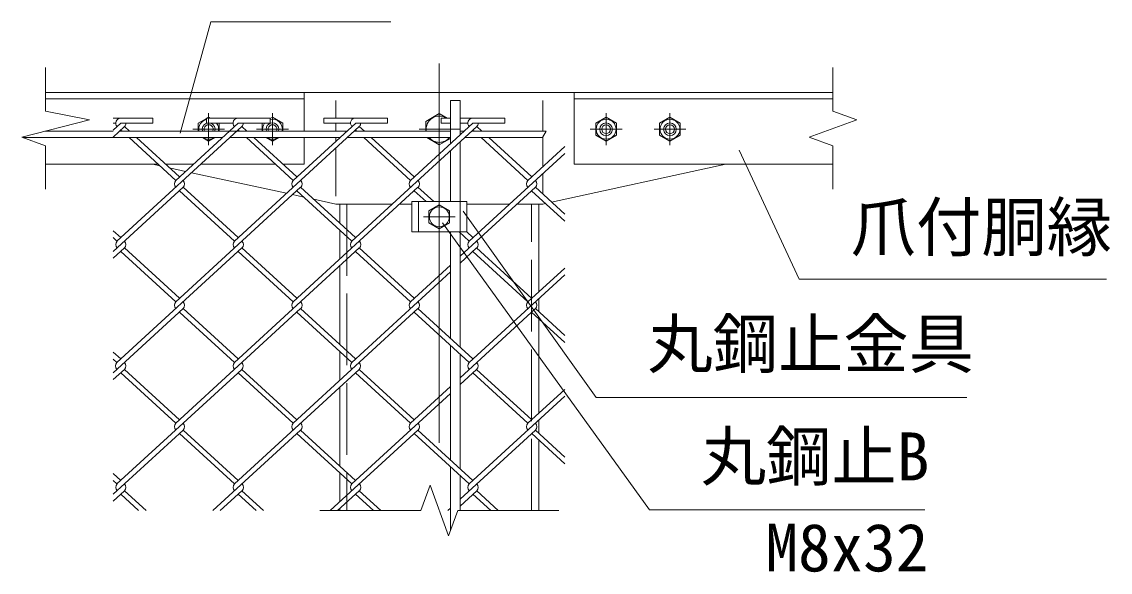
# Model space of a CAD drawing. Units: millimetres at full size; details may follow other scales. Extents: x -10500 to 10500, y -7425 to 7425.
# Drawn here: x 2525 to 5260, y 3753 to 5136 of the extents above; entities that cross this region are included whole.
import ezdxf
from ezdxf.enums import TextEntityAlignment as Align

# ---------------------------------------------------------------- set-up
doc = ezdxf.new("R2010")
doc.units = ezdxf.units.MM
doc.header["$LTSCALE"] = 30
doc.linetypes.add('DASHED', pattern=[7.5, 6, -1.5])
doc.linetypes.add('USER1', pattern=[50.8, 31.75, -6.35, 6.35, -6.35])
for name, color, linetype, lineweight in [('0-0_D-STR-TXT', 7, 'Continuous', 13), ('0-1_D-STR-DIM', 7, 'Continuous', 13), ('0-2_D-STR1', 1, 'Continuous', 18), ('0-3_D-BMK', 2, 'USER1', 13), ('0-4_D-STR3', 3, 'Continuous', 13), ('0-B_D-STR2', 7, 'Continuous', 13)]:
    doc.layers.add(name, color=color, linetype=linetype, lineweight=lineweight)
doc.styles.add('ＭＳ ゴシック', font='')
doc.styles.get('ＭＳ ゴシック').set_extended_font_data('MS Gothic')

msp = doc.modelspace()

# ---------------------------------------------------------------- linework, layer by layer
at = {"layer": '0-0_D-STR-TXT'}
for points in [[(3452.09, 5135.61), (2999.91, 5135.61), (2923.32, 4855.54)], [(5250.71, 4488.77), (4478.09, 4488.77), (4327.55, 4813.14)], [(4899.85, 4191.92), (3967.97, 4191.92), (3634.51, 4659.72)], [(4794.08, 3909.71), (4102.05, 3909.71), (3581.85, 4630.38)]]:
    msp.add_lwpolyline(points, dxfattribs=at)
at = {"layer": '0-1_D-STR-DIM'}
for p, q in [((2585.08, 5020.72), (2585.08, 4911.32)), ((4563.33, 5020.72), (4563.33, 4911.32)), ((2585.08, 4911.32), (2694.98, 4889.52)), ((4563.33, 4911.32), (4623.24, 4889.52)), ((2694.98, 4889.52), (2525.17, 4845.91)), ((4623.24, 4889.52), (4503.42, 4845.91)), ((2525.17, 4845.91), (2585.08, 4824.11)), ((3842.51, 4860.72), (3833.27, 4844.72)), ((4503.42, 4845.91), (4563.33, 4824.11)), ((2585.08, 4824.11), (2585.08, 4714.72)), ((4563.33, 4824.11), (4563.33, 4714.72)), ((3551.12, 3971.15), (3528.03, 3907.72)), ((3597.29, 3844.29), (3551.12, 3971.15)), ((3274.2, 3907.72), (3528.03, 3907.72)), ((3620.38, 3907.72), (3597.29, 3844.29)), ((3620.38, 3907.72), (3874.2, 3907.72))]:
    msp.add_line(p, q, dxfattribs=at)
at = {"layer": '0-2_D-STR1'}
for p, q in [((3235.08, 4957.72), (2585.08, 4957.72)), ((3235.08, 4957.72), (3235.08, 4860.72)), ((3913.33, 4957.72), (3913.33, 4777.72)), ((3913.33, 4957.72), (4563.33, 4957.72)), ((3235.08, 4941.72), (2585.08, 4941.72)), ((3913.33, 4941.72), (4563.33, 4941.72)), ((3235.08, 4844.72), (3235.08, 4777.72)), ((2867.71, 4777.72), (2585.08, 4777.72)), ((2956.44, 4777.72), (2886.66, 4777.72)), ((3162.62, 4777.72), (2974.91, 4777.72)), ((3235.08, 4777.72), (3181.57, 4777.72)), ((3913.33, 4777.72), (4563.33, 4777.72)), ((3324.2, 4677.72), (3324.2, 4629.65)), ((3824.2, 4457.21), (3824.2, 4677.72)), ((3324.2, 4612.29), (3324.2, 4539.95)), ((3324.2, 4522.59), (3324.2, 4324.74)), ((3824.2, 4407), (3824.2, 4440.28)), ((3824.2, 4152.25), (3824.2, 4389.64)), ((3324.2, 4307.38), (3324.2, 4234.99)), ((3324.2, 4217.63), (3324.2, 4019.78)), ((3824.2, 4102.04), (3824.2, 4134.89)), ((3824.2, 3907.72), (3824.2, 4084.68)), ((3324.2, 4002.42), (3324.2, 3930.03)), ((3324.2, 3912.67), (3324.2, 3907.72))]:
    msp.add_line(p, q, dxfattribs=at)
at = {"layer": '0-2_D-STR1', "linetype": 'DASHED'}
for p, q in [((3342.2, 4677.72), (3342.2, 3907.72)), ((3806.2, 3907.72), (3806.2, 4677.72))]:
    msp.add_line(p, q, dxfattribs=at)
at = {"layer": '0-3_D-BMK'}
for p, q in [((3574.2, 5030.74), (3574.2, 3907.72)), ((2994.71, 4825.72), (2994.71, 4905.72)), ((3155.08, 4825.72), (3155.08, 4905.72)), ((3993.33, 4825.72), (3993.33, 4905.72)), ((4153.7, 4825.72), (4153.7, 4905.72)), ((2954.71, 4865.72), (3034.71, 4865.72)), ((3115.08, 4865.72), (3195.08, 4865.72)), ((3625.2, 4865.72), (3523.2, 4865.72)), ((4033.33, 4865.72), (3953.33, 4865.72)), ((4193.7, 4865.72), (4113.7, 4865.72)), ((3534.2, 4645.72), (3614.2, 4645.72))]:
    msp.add_line(p, q, dxfattribs=at)
at = {"layer": '0-4_D-STR3'}
for p, q in [((2854.2, 4957.72), (4294.2, 4957.72)), ((3314.2, 4937.72), (3314.2, 4893.87)), ((3602.2, 4937.72), (3626.2, 4937.72)), ((3602.2, 4828.98), (3602.2, 4937.72)), ((3626.2, 4850.97), (3626.2, 4937.72)), ((3834.2, 4937.72), (3834.2, 4860.72)), ((2991.12, 4893.66), (2994.71, 4895.74)), ((2994.71, 4895.74), (2998.31, 4893.66)), ((3149, 4892.23), (3155.08, 4895.74)), ((3155.08, 4895.74), (3181.08, 4880.73)), ((3574.2, 4904.98), (3593.8, 4893.66)), ((3993.33, 4895.74), (3967.33, 4880.73)), ((4019.33, 4880.73), (3993.33, 4895.74)), ((4153.7, 4895.74), (4127.7, 4880.73)), ((4179.7, 4880.73), (4153.7, 4895.74)), ((2968.71, 4880.73), (2989, 4892.44)), ((2968.71, 4860.72), (2968.71, 4880.73)), ((3020.48, 4880.86), (3020.71, 4880.73)), ((3020.71, 4880.73), (3020.71, 4860.72)), ((3129.08, 4880.73), (3129.31, 4880.86)), ((3129.08, 4860.72), (3129.08, 4880.73)), ((3181.08, 4880.73), (3181.08, 4860.72)), ((3314.2, 4881.07), (3314.2, 4860.72)), ((3967.33, 4880.73), (3967.33, 4850.71)), ((4019.33, 4850.71), (4019.33, 4880.73)), ((4127.7, 4880.73), (4127.7, 4850.71)), ((4179.7, 4850.71), (4179.7, 4880.73)), ((3029.56, 4844.72), (2528.46, 4844.72)), ((2755.08, 4860.72), (2582.82, 4860.72)), ((3341.93, 4860.72), (2771.05, 4860.72)), ((2994.71, 4835.7), (2979.08, 4844.72)), ((3010.34, 4844.72), (2994.71, 4835.7)), ((3324.47, 4844.72), (3048.03, 4844.72)), ((3155.08, 4835.7), (3139.45, 4844.72)), ((3170.7, 4844.72), (3155.08, 4835.7)), ((3314.2, 4844.72), (3314.2, 4835.31)), ((3602.2, 4844.72), (3342.94, 4844.72)), ((3602.2, 4860.72), (3360.4, 4860.72)), ((3574.2, 4826.46), (3542.58, 4844.72)), ((3602.2, 4842.62), (3574.2, 4826.46)), ((3636.84, 4860.72), (3626.2, 4860.72)), ((3833.27, 4844.72), (3638.32, 4844.72)), ((3842.51, 4860.72), (3655.79, 4860.72)), ((3834.2, 4846.33), (3834.2, 4771.33)), ((3967.33, 4850.71), (3993.33, 4835.7)), ((3993.33, 4835.7), (4019.33, 4850.71)), ((4127.7, 4850.71), (4153.7, 4835.7)), ((4153.7, 4835.7), (4179.7, 4850.71)), ((3314.2, 4818.39), (3314.2, 4697.72)), ((3626.2, 4683.72), (3626.2, 4833.61)), ((3602.2, 4683.72), (3602.2, 4811.62)), ((2854.2, 4777.72), (2871.91, 4773.87)), ((2896.75, 4768.47), (2936.84, 4759.75)), ((3856.33, 4682.53), (4294.2, 4777.72)), ((2951.77, 4756.51), (3190.13, 4704.69)), ((3834.2, 4753.97), (3834.2, 4702.8)), ((3205.44, 4701.36), (3233.71, 4695.22)), ((3258.55, 4689.82), (3314.2, 4677.72)), ((3314.2, 4677.72), (3456.08, 4677.72)), ((3474.55, 4677.72), (3505.4, 4677.72)), ((3505.4, 4683.72), (3643, 4683.72)), ((3505.4, 4683.72), (3505.4, 4607.72)), ((3643, 4683.72), (3643, 4607.72)), ((3643, 4677.72), (3750.99, 4677.72)), ((3769.46, 4677.72), (3834.2, 4677.72)), ((3834.2, 4677.72), (3841.01, 4679.2)), ((3548.2, 4660.73), (3574.2, 4675.74)), ((3548.2, 4630.71), (3548.2, 4660.73)), ((3574.2, 4675.74), (3600.2, 4660.73)), ((3600.2, 4660.73), (3600.2, 4630.71)), ((3574.2, 4615.7), (3548.2, 4630.71)), ((3600.2, 4630.71), (3574.2, 4615.7)), ((3505.4, 4607.72), (3643, 4607.72)), ((3602.2, 4340.19), (3602.2, 4607.72)), ((3626.2, 4318.2), (3626.2, 4605.8)), ((3602.2, 4035.28), (3602.2, 4322.83)), ((3626.2, 4013.29), (3626.2, 4300.84)), ((3602.2, 3857.79), (3602.2, 4017.92)), ((3626.2, 3907.72), (3626.2, 3995.92))]:
    msp.add_line(p, q, dxfattribs=at)
at = {"layer": '0-4_D-STR3', "linetype": 'DASHED'}
for p, q in [((3522.2, 4683.72), (3522.2, 4607.72)), ((3626.2, 4683.72), (3626.2, 4607.72))]:
    msp.add_line(p, q, dxfattribs=at)
at = {"layer": '0-4_D-STR3'}
msp.add_lwpolyline([(3540.2, 4860.72), (3540.2, 4885.35), (3574.2, 4904.98)], dxfattribs=at)
for centre, radius in [((3993.33, 4865.72), 25), ((3993.33, 4865.72), 16), ((3993.33, 4865.72), 11.2), ((4153.7, 4865.72), 25), ((4153.7, 4865.72), 16), ((4153.7, 4865.72), 11.2), ((3574.2, 4645.72), 25)]:
    msp.add_circle(centre, radius, dxfattribs=at)
for centre, radius, start, end in [((3574.2, 4865.72), 33, 57.87216, 188.71474), ((2994.71, 4865.72), 25, 103.19606, 191.53696), ((2994.71, 4865.72), 16, 108.79877, 198.20996), ((2994.71, 4865.72), 11.2, 333.48523, 206.51477), ((2994.71, 4865.72), 16, 341.79004, 71.20123), ((2994.71, 4865.72), 25, 348.46304, 37.29075), ((3155.08, 4865.72), 25, 142.70925, 191.53696), ((3155.08, 4865.72), 16, 341.79004, 198.20996), ((3155.08, 4865.72), 11.2, 333.48523, 206.51477), ((3155.08, 4865.72), 25, 348.46304, 104.06039), ((2994.71, 4865.72), 25, 237.14012, 302.85988), ((3155.08, 4865.72), 25, 237.14012, 302.85988), ((3574.2, 4865.72), 33, 219.5212, 320.4788)]:
    msp.add_arc(centre, radius, start, end, dxfattribs=at)
at = {"layer": '0-B_D-STR2'}
for p, q in [((2755.08, 4893.66), (2854.09, 4893.66)), ((2774.09, 4880.86), (2755.08, 4863.44)), ((2755.08, 4880.86), (2761.24, 4880.86)), ((2783.57, 4872.18), (2755.08, 4846.08)), ((3078.24, 4872.4), (2764.41, 4584.82)), ((2796.08, 4860.72), (2783.57, 4872.18)), ((3069, 4880.86), (2912.07, 4737.07)), ((2989, 4893.66), (3149, 4893.66)), ((2989, 4880.86), (2989, 4893.66)), ((2989, 4880.86), (3056.15, 4880.86)), ((3373.15, 4872.4), (3059.32, 4584.82)), ((3069, 4880.86), (3149, 4880.86)), ((3090.99, 4860.72), (3078.24, 4872.4)), ((3149, 4880.86), (3149, 4893.66)), ((3364.13, 4881.07), (3206.99, 4737.07)), ((3284.13, 4893.87), (3444.13, 4893.87)), ((3284.13, 4881.07), (3284.13, 4893.87)), ((3284.13, 4881.07), (3351.29, 4881.07)), ((3668.3, 4872.18), (3354.44, 4584.59)), ((3385.9, 4860.72), (3373.15, 4872.4)), ((3658.83, 4880.86), (3501.9, 4737.07)), ((3578.83, 4893.66), (3602.2, 4893.66)), ((3578.83, 4880.86), (3578.83, 4893.66)), ((3578.83, 4880.86), (3602.2, 4880.86)), ((3626.2, 4893.66), (3738.83, 4893.66)), ((3626.2, 4880.86), (3645.98, 4880.86)), ((3658.83, 4880.86), (3738.83, 4880.86)), ((3680.81, 4860.72), (3668.3, 4872.18)), ((3738.83, 4880.86), (3738.83, 4893.66)), ((2777.13, 4860.72), (2774.09, 4863.5)), ((2912.07, 4737.07), (2794.59, 4844.72)), ((2921.55, 4745.75), (2813.54, 4844.72)), ((3072.04, 4860.72), (3068.77, 4863.72)), ((3206.99, 4737.07), (3089.5, 4844.72)), ((3216.46, 4745.75), (3108.45, 4844.72)), ((3366.95, 4860.72), (3363.68, 4863.72)), ((3501.9, 4737.07), (3384.41, 4844.72)), ((3511.37, 4745.75), (3403.36, 4844.72)), ((3661.86, 4860.72), (3658.83, 4863.5)), ((3796.81, 4737.07), (3679.33, 4844.72)), ((3806.28, 4745.75), (3698.27, 4844.72)), ((3889.49, 4822), (3796.81, 4737.07)), ((3889.49, 4804.63), (3649.35, 4584.59)), ((2930.78, 4719.92), (2755.08, 4558.92)), ((3225.7, 4719.92), (2911.86, 4432.35)), ((3059.32, 4584.82), (2921.33, 4711.26)), ((3068.79, 4593.51), (2930.81, 4719.94)), ((3520.61, 4719.92), (3206.77, 4432.35)), ((3354.44, 4584.59), (3216.22, 4711.24)), ((3363.91, 4593.27), (3225.7, 4719.92)), ((3541.17, 4683.72), (3511.13, 4711.24)), ((3560.12, 4683.72), (3520.61, 4719.92)), ((3815.52, 4719.92), (3626.2, 4546.45)), ((3889.49, 4634.77), (3806.04, 4711.24)), ((3889.49, 4652.14), (3815.52, 4719.92)), ((2773.88, 4593.51), (2755.08, 4610.73)), ((3649.35, 4584.59), (3624.11, 4607.72)), ((3658.83, 4593.27), (3643.05, 4607.72)), ((2764.41, 4584.82), (2755.08, 4593.37)), ((2783.35, 4567.46), (2755.08, 4541.55)), ((3078.26, 4567.46), (2764.41, 4279.87)), ((2921.33, 4441.03), (2783.35, 4567.46)), ((3373.15, 4567.44), (3059.32, 4279.87)), ((3216.25, 4441.03), (3078.26, 4567.46)), ((3511.13, 4441), (3373.15, 4567.44)), ((3668.06, 4567.44), (3626.2, 4529.09)), ((3806.28, 4440.79), (3668.06, 4567.44)), ((2911.86, 4432.35), (2773.88, 4558.78)), ((3206.77, 4432.35), (3068.79, 4558.78)), ((3501.66, 4432.32), (3364.5, 4558)), ((3796.81, 4432.11), (3658.59, 4558.76)), ((3602.2, 4524.46), (3501.66, 4432.32)), ((3889.49, 4517.04), (3796.81, 4432.11)), ((3602.2, 4507.09), (3354.23, 4279.87)), ((3889.49, 4500.11), (3649.12, 4279.84)), ((2930.81, 4414.98), (2755.08, 4253.96)), ((3225.72, 4414.98), (2911.86, 4127.39)), ((3059.32, 4279.87), (2922.16, 4405.55)), ((3068.79, 4288.55), (2930.81, 4414.98)), ((3520.61, 4414.96), (3206.77, 4127.39)), ((3354.23, 4279.87), (3216.25, 4406.3)), ((3363.7, 4288.55), (3225.72, 4414.98)), ((3649.12, 4279.84), (3511.13, 4406.28)), ((3658.59, 4288.53), (3520.61, 4414.96)), ((3815.52, 4414.96), (3626.2, 4241.49)), ((3889.49, 4329.82), (3806.04, 4406.28)), ((3889.49, 4347.18), (3815.52, 4414.96)), ((2773.88, 4288.55), (2755.08, 4305.78)), ((2764.4, 4279.87), (2755.08, 4288.41)), ((2783.35, 4262.51), (2755.08, 4236.6)), ((3078.26, 4262.51), (2764.41, 3974.91)), ((2911.86, 4127.39), (2773.88, 4253.82)), ((2921.33, 4136.07), (2783.35, 4262.51)), ((3373.17, 4262.51), (3059.32, 3974.91)), ((3206.77, 4127.39), (3068.79, 4253.82)), ((3216.25, 4136.07), (3078.26, 4262.51)), ((3501.68, 4127.39), (3363.7, 4253.82)), ((3511.16, 4136.07), (3373.17, 4262.51)), ((3668.06, 4262.48), (3626.2, 4224.13)), ((3796.81, 4127.15), (3658.59, 4253.8)), ((3806.28, 4135.83), (3668.06, 4262.48)), ((3602.2, 4219.5), (3501.68, 4127.39)), ((3889.49, 4212.08), (3796.81, 4127.15)), ((3602.2, 4202.14), (3354.23, 3974.91)), ((3889.49, 4194.72), (3649.38, 3974.69)), ((2930.81, 4110.03), (2755.08, 3949)), ((3068.79, 3983.59), (2930.81, 4110.03)), ((3225.72, 4110.03), (3004.94, 3907.72)), ((3363.7, 3983.59), (3225.72, 4110.03)), ((3520.63, 4110.03), (3299.85, 3907.72)), ((3658.85, 3983.37), (3520.63, 4110.03)), ((3815.75, 4109.79), (3626.2, 3936.1)), ((3889.49, 4042.22), (3815.75, 4109.79)), ((3059.32, 3974.91), (2921.33, 4101.35)), ((3354.23, 3974.91), (3216.25, 4101.35)), ((3649.38, 3974.69), (3511.16, 4101.35)), ((3889.49, 4024.86), (3806.28, 4101.11)), ((2773.88, 3983.59), (2755.08, 4000.82)), ((2764.41, 3974.91), (2755.08, 3983.46)), ((2783.35, 3957.55), (2755.08, 3931.64)), ((2818.78, 3907.72), (2773.88, 3948.87)), ((2837.73, 3907.72), (2783.35, 3957.55)), ((3078.26, 3957.55), (3023.88, 3907.72)), ((3113.7, 3907.72), (3068.79, 3948.87)), ((3132.64, 3907.72), (3078.26, 3957.55)), ((3373.17, 3957.55), (3318.8, 3907.72)), ((3408.61, 3907.72), (3363.7, 3948.87)), ((3427.55, 3907.72), (3373.17, 3957.55)), ((3668.32, 3957.33), (3626.2, 3918.74)), ((3703.52, 3907.72), (3658.85, 3948.65)), ((3722.46, 3907.72), (3668.32, 3957.33)), ((3602.2, 3914.1), (3595.23, 3907.72))]:
    msp.add_line(p, q, dxfattribs=at)
for points in [[(2774.09, 4880.86), (2854.09, 4880.86), (2854.09, 4893.66)], [(3364.13, 4881.07), (3444.13, 4881.07), (3444.13, 4893.87)]]:
    msp.add_lwpolyline(points, dxfattribs=at)
for centre, start, end in [((2774.09, 4880.86), 95, 222.5), ((2774.09, 4880.86), 317.5, 0), ((3069, 4880.86), 85, 222.5), ((3069, 4880.86), 317.5, 0), ((3364.13, 4881.07), 85, 222.5), ((3363.91, 4880.86), 317.5, 0.89905), ((3658.83, 4880.86), 95, 222.5), ((3658.83, 4880.86), 317.5, 0), ((2921.55, 4728.38), 137.5, 222.5), ((2921.55, 4728.38), 317.5, 42.5), ((3216.46, 4728.38), 137.5, 222.5), ((3216.46, 4728.38), 317.5, 42.5), ((3511.37, 4728.38), 137.5, 222.5), ((3511.37, 4728.38), 317.5, 42.5), ((3806.28, 4728.38), 137.5, 222.5), ((3806.28, 4728.38), 317.5, 42.5), ((2774.09, 4575.91), 137.5, 222.5), ((2774.09, 4575.91), 317.5, 42.5), ((3069, 4575.91), 137.5, 222.5), ((3069, 4575.91), 317.5, 42.5), ((3363.91, 4575.91), 137.5, 222.5), ((3363.91, 4575.91), 317.5, 42.5), ((3658.83, 4575.91), 137.5, 222.5), ((3658.83, 4575.91), 317.5, 42.5), ((2921.33, 4423.66), 137.5, 222.5), ((2921.33, 4423.66), 317.5, 42.5), ((3216.46, 4423.43), 137.5, 222.5), ((3216.46, 4423.43), 317.5, 42.5), ((3511.37, 4423.43), 137.5, 222.5), ((3511.37, 4423.43), 317.5, 42.5), ((3806.28, 4423.43), 137.5, 222.5), ((3806.28, 4423.43), 317.5, 42.5), ((2773.86, 4271.16), 137.5, 222.5), ((2773.86, 4271.16), 317.5, 42.5), ((3068.77, 4271.16), 137.5, 222.5), ((3068.77, 4271.16), 317.5, 42.5), ((3363.68, 4271.16), 137.5, 222.5), ((3363.68, 4271.16), 317.5, 42.5), ((3658.59, 4271.16), 137.5, 222.5), ((3658.59, 4271.16), 317.5, 42.5), ((2921.33, 4118.71), 137.5, 222.5), ((2921.33, 4118.71), 317.5, 42.5), ((3216.46, 4118.47), 137.5, 222.5), ((3216.46, 4118.47), 317.5, 42.5), ((3511.37, 4118.47), 137.5, 222.5), ((3511.37, 4118.47), 317.5, 42.5), ((3806.28, 4118.47), 137.5, 222.5), ((3806.28, 4118.47), 317.5, 42.5), ((2774.12, 3966.01), 137.5, 222.5), ((2774.12, 3966.01), 317.5, 42.5), ((3069.03, 3966.01), 137.5, 222.5), ((3069.03, 3966.01), 317.5, 42.5), ((3363.94, 3966.01), 137.5, 222.5), ((3363.94, 3966.01), 317.5, 42.5), ((3658.85, 3966.01), 137.5, 222.5), ((3658.85, 3966.01), 317.5, 42.5)]:
    msp.add_arc(centre, 12.85, start, end, dxfattribs=at)

# ---------------------------------------------------------------- texts
at = {"layer": '0-0_D-STR-TXT', "style": 'ＭＳ ゴシック'}
for s, p in [('爪付胴縁', (4607.94, 4523.73)), ('丸鋼止金具', (4097.18, 4230.05)), ('丸鋼止B', (4231.27, 3947.52)), ('M8x32', (4393.7, 3718.7))]:
    msp.add_text(s, height=120.3, dxfattribs=at).set_placement(p, align=Align.BOTTOM_LEFT)

doc.saveas('drawing.dxf')
